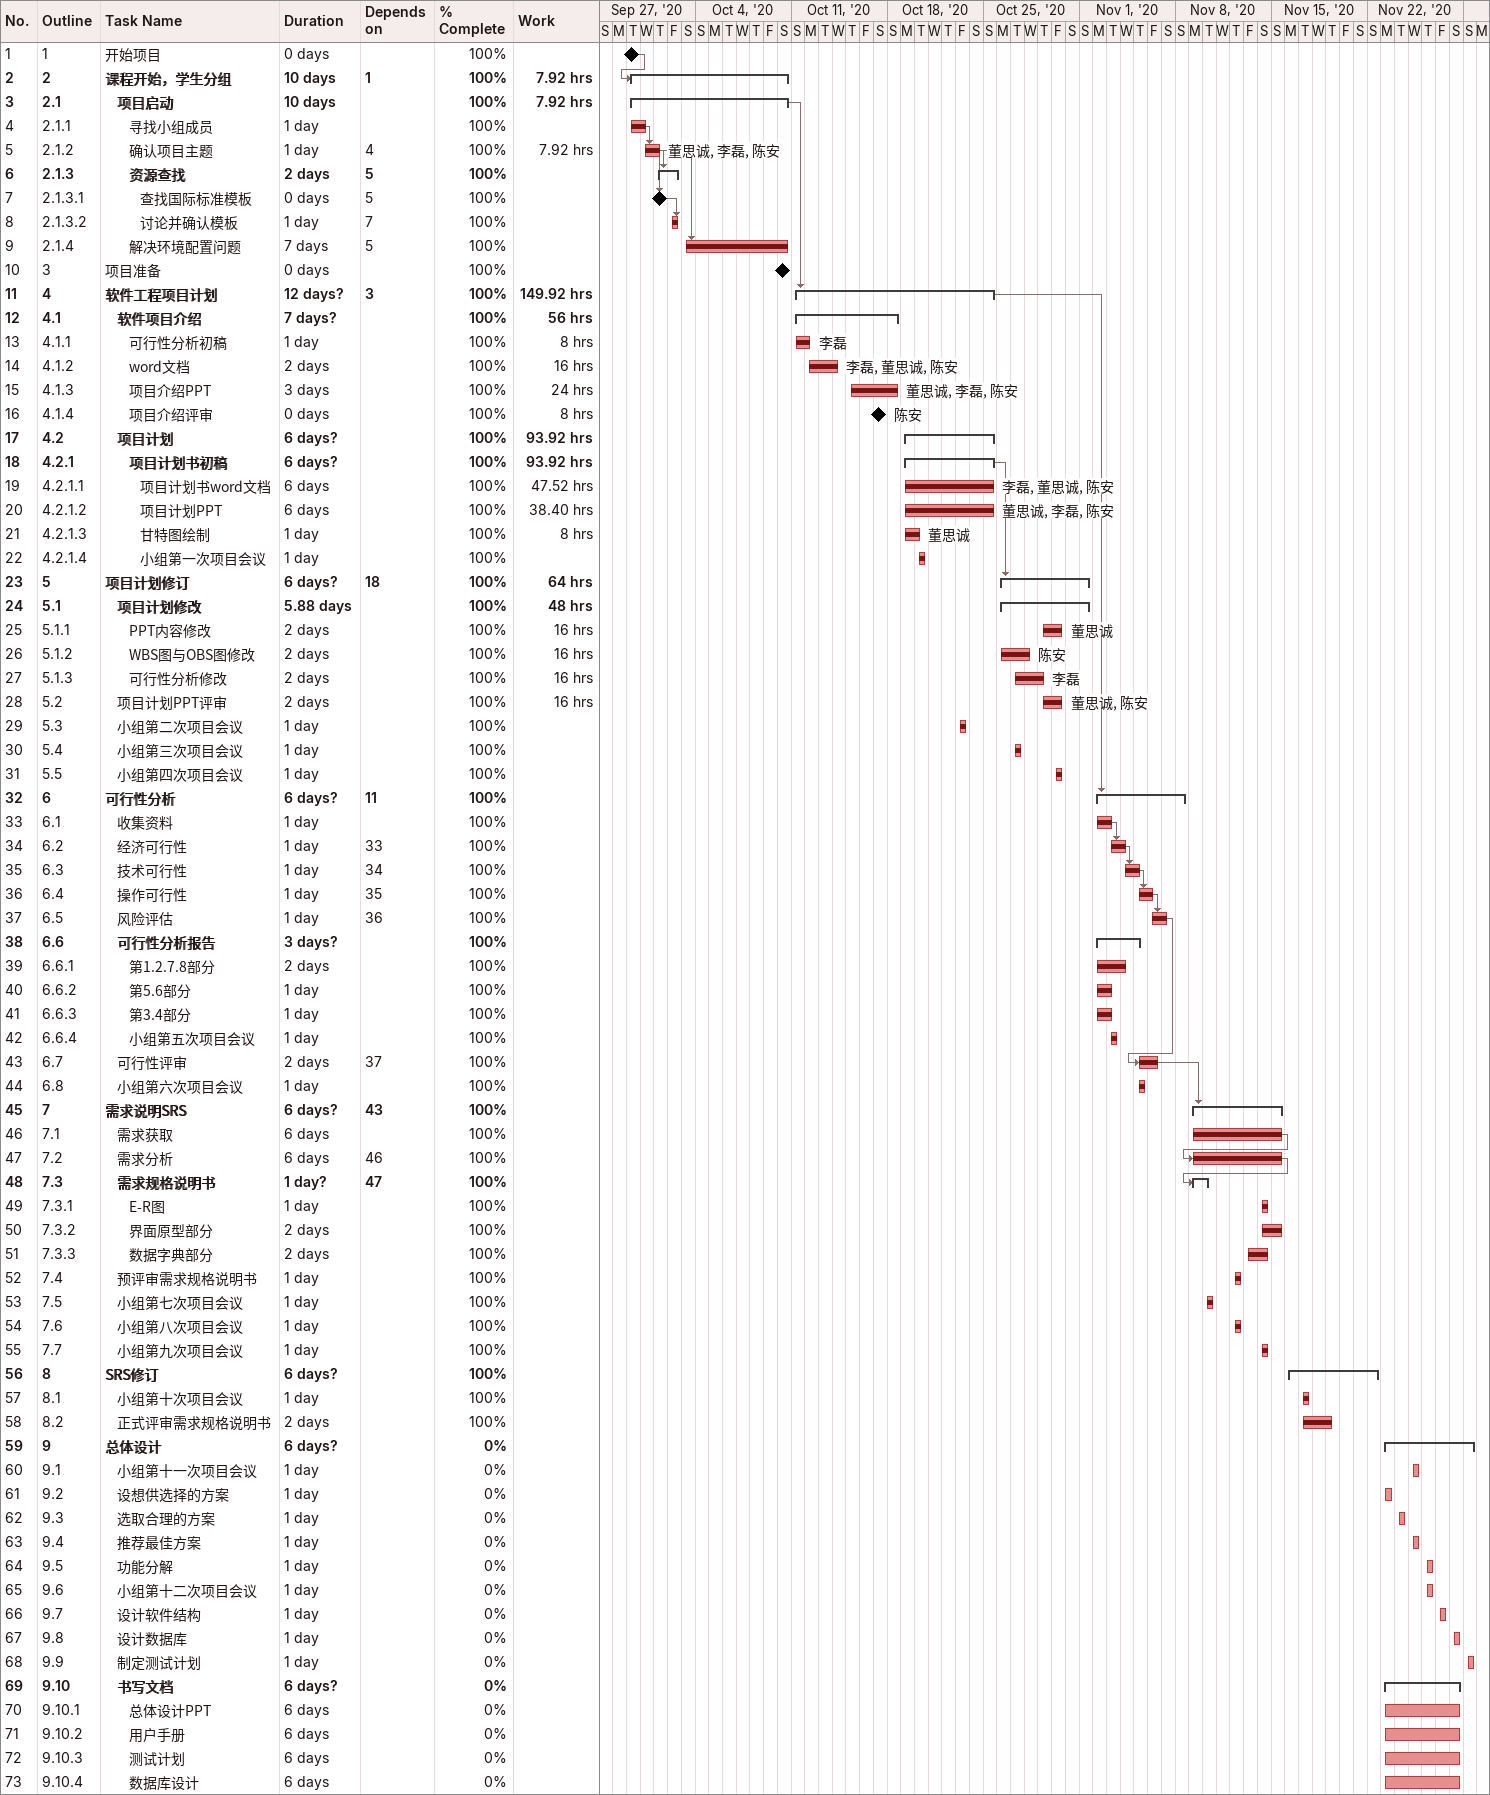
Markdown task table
| ID | WBS | Task | Duration | Start | Finish | Predecessors | Resources | % complete | Work (h) |
|---|---|---|---|---|---|---|---|---|---|
| 1 | 1 | 开始项目 | 0d | 2020-09-29 | 2020-09-29 |  |  | 100 |  |
| 2 | 2 | **课程开始，学生分组** | 10d | 2020-09-29 | 2020-10-10 | 1 |  | 100 | 7.92 |
| 3 | 2.1 | **项目启动** | 10d | 2020-09-29 | 2020-10-10 |  |  | 100 | 7.92 |
| 4 | 2.1.1 | 寻找小组成员 | 1d | 2020-09-29 | 2020-09-30 |  |  | 100 |  |
| 5 | 2.1.2 | 确认项目主题 | 1d | 2020-09-30 | 2020-10-01 | 4 | 董思诚, 李磊, 陈安 | 100 | 7.92 |
| 6 | 2.1.3 | **资源查找** | 2d | 2020-10-01 | 2020-10-02 | 5 |  | 100 |  |
| 7 | 2.1.3.1 | 查找国际标准模板 | 0d | 2020-10-01 | 2020-10-01 | 5 |  | 100 |  |
| 8 | 2.1.3.2 | 讨论并确认模板 | 1d | 2020-10-02 | 2020-10-02 | 7 |  | 100 |  |
| 9 | 2.1.4 | 解决环境配置问题 | 7d | 2020-10-03 | 2020-10-10 | 5 |  | 100 |  |
| 10 | 3 | 项目准备 | 0d | 2020-10-10 | 2020-10-10 |  |  | 100 |  |
| 11 | 4 | **软件工程项目计划** | 12d? | 2020-10-11 | 2020-10-25 | 3 |  | 100 | 149.92 |
| 12 | 4.1 | **软件项目介绍** | 7d? | 2020-10-11 | 2020-10-18 |  |  | 100 | 56 |
| 13 | 4.1.1 | 可行性分析初稿 | 1d | 2020-10-11 | 2020-10-12 |  | 李磊 | 100 | 8 |
| 14 | 4.1.2 | word文档 | 2d | 2020-10-12 | 2020-10-14 |  | 李磊, 董思诚, 陈安 | 100 | 16 |
| 15 | 4.1.3 | 项目介绍PPT | 3d | 2020-10-15 | 2020-10-18 |  | 董思诚, 李磊, 陈安 | 100 | 24 |
| 16 | 4.1.4 | 项目介绍评审 | 0d | 2020-10-17 | 2020-10-17 |  | 陈安 | 100 | 8 |
| 17 | 4.2 | **项目计划** | 6d? | 2020-10-19 | 2020-10-25 |  |  | 100 | 93.92 |
| 18 | 4.2.1 | **项目计划书初稿** | 6d? | 2020-10-19 | 2020-10-25 |  |  | 100 | 93.92 |
| 19 | 4.2.1.1 | 项目计划书word文档 | 6d | 2020-10-19 | 2020-10-25 |  | 李磊, 董思诚, 陈安 | 100 | 47.52 |
| 20 | 4.2.1.2 | 项目计划PPT | 6d | 2020-10-19 | 2020-10-25 |  | 董思诚, 李磊, 陈安 | 100 | 38.40 |
| 21 | 4.2.1.3 | 甘特图绘制 | 1d | 2020-10-19 | 2020-10-20 |  | 董思诚 | 100 | 8 |
| 22 | 4.2.1.4 | 小组第一次项目会议 | 1d | 2020-10-20 | 2020-10-20 |  |  | 100 |  |
| 23 | 5 | **项目计划修订** | 6d? | 2020-10-26 | 2020-11-01 | 18 |  | 100 | 64 |
| 24 | 5.1 | **项目计划修改** | 5.88d | 2020-10-26 | 2020-11-01 |  |  | 100 | 48 |
| 25 | 5.1.1 | PPT内容修改 | 2d | 2020-10-29 | 2020-10-30 |  | 董思诚 | 100 | 16 |
| 26 | 5.1.2 | WBS图与OBS图修改 | 2d | 2020-10-26 | 2020-10-28 |  | 陈安 | 100 | 16 |
| 27 | 5.1.3 | 可行性分析修改 | 2d | 2020-10-27 | 2020-10-29 |  | 李磊 | 100 | 16 |
| 28 | 5.2 | 项目计划PPT评审 | 2d | 2020-10-29 | 2020-10-30 |  | 董思诚, 陈安 | 100 | 16 |
| 29 | 5.3 | 小组第二次项目会议 | 1d | 2020-10-23 | 2020-10-23 |  |  | 100 |  |
| 30 | 5.4 | 小组第三次项目会议 | 1d | 2020-10-27 | 2020-10-27 |  |  | 100 |  |
| 31 | 5.5 | 小组第四次项目会议 | 1d | 2020-10-30 | 2020-10-30 |  |  | 100 |  |
| 32 | 6 | **可行性分析** | 6d? | 2020-11-02 | 2020-11-08 | 11 |  | 100 |  |
| 33 | 6.1 | 收集资料 | 1d | 2020-11-02 | 2020-11-03 |  |  | 100 |  |
| 34 | 6.2 | 经济可行性 | 1d | 2020-11-03 | 2020-11-04 | 33 |  | 100 |  |
| 35 | 6.3 | 技术可行性 | 1d | 2020-11-04 | 2020-11-05 | 34 |  | 100 |  |
| 36 | 6.4 | 操作可行性 | 1d | 2020-11-05 | 2020-11-06 | 35 |  | 100 |  |
| 37 | 6.5 | 风险评估 | 1d | 2020-11-06 | 2020-11-07 | 36 |  | 100 |  |
| 38 | 6.6 | **可行性分析报告** | 3d? | 2020-11-02 | 2020-11-05 |  |  | 100 |  |
| 39 | 6.6.1 | 第1.2.7.8部分 | 2d | 2020-11-02 | 2020-11-04 |  |  | 100 |  |
| 40 | 6.6.2 | 第5.6部分 | 1d | 2020-11-02 | 2020-11-03 |  |  | 100 |  |
| 41 | 6.6.3 | 第3.4部分 | 1d | 2020-11-02 | 2020-11-03 |  |  | 100 |  |
| 42 | 6.6.4 | 小组第五次项目会议 | 1d | 2020-11-03 | 2020-11-03 |  |  | 100 |  |
| 43 | 6.7 | 可行性评审 | 2d | 2020-11-05 | 2020-11-06 | 37 |  | 100 |  |
| 44 | 6.8 | 小组第六次项目会议 | 1d | 2020-11-05 | 2020-11-05 |  |  | 100 |  |
| 45 | 7 | **需求说明SRS** | 6d? | 2020-11-09 | 2020-11-15 | 43 |  | 100 |  |
| 46 | 7.1 | 需求获取 | 6d | 2020-11-09 | 2020-11-15 |  |  | 100 |  |
| 47 | 7.2 | 需求分析 | 6d | 2020-11-09 | 2020-11-15 | 46 |  | 100 |  |
| 48 | 7.3 | **需求规格说明书** | 1d? | 2020-11-09 | 2020-11-10 | 47 |  | 100 |  |
| 49 | 7.3.1 | E-R图 | 1d | 2020-11-14 | 2020-11-14 |  |  | 100 |  |
| 50 | 7.3.2 | 界面原型部分 | 2d | 2020-11-14 | 2020-11-15 |  |  | 100 |  |
| 51 | 7.3.3 | 数据字典部分 | 2d | 2020-11-13 | 2020-11-14 |  |  | 100 |  |
| 52 | 7.4 | 预评审需求规格说明书 | 1d | 2020-11-12 | 2020-11-12 |  |  | 100 |  |
| 53 | 7.5 | 小组第七次项目会议 | 1d | 2020-11-10 | 2020-11-10 |  |  | 100 |  |
| 54 | 7.6 | 小组第八次项目会议 | 1d | 2020-11-12 | 2020-11-12 |  |  | 100 |  |
| 55 | 7.7 | 小组第九次项目会议 | 1d | 2020-11-14 | 2020-11-14 |  |  | 100 |  |
| 56 | 8 | **SRS修订** | 6d? | 2020-11-16 | 2020-11-22 |  |  | 100 |  |
| 57 | 8.1 | 小组第十次项目会议 | 1d | 2020-11-17 | 2020-11-17 |  |  | 100 |  |
| 58 | 8.2 | 正式评审需求规格说明书 | 2d | 2020-11-17 | 2020-11-19 |  |  | 100 |  |
| 59 | 9 | **总体设计** | 6d? | 2020-11-23 | 2020-11-29 |  |  | 0 |  |
| 60 | 9.1 | 小组第十一次项目会议 | 1d | 2020-11-25 | 2020-11-25 |  |  | 0 |  |
| 61 | 9.2 | 设想供选择的方案 | 1d | 2020-11-23 | 2020-11-23 |  |  | 0 |  |
| 62 | 9.3 | 选取合理的方案 | 1d | 2020-11-24 | 2020-11-24 |  |  | 0 |  |
| 63 | 9.4 | 推荐最佳方案 | 1d | 2020-11-25 | 2020-11-25 |  |  | 0 |  |
| 64 | 9.5 | 功能分解 | 1d | 2020-11-26 | 2020-11-26 |  |  | 0 |  |
| 65 | 9.6 | 小组第十二次项目会议 | 1d | 2020-11-26 | 2020-11-26 |  |  | 0 |  |
| 66 | 9.7 | 设计软件结构 | 1d | 2020-11-27 | 2020-11-27 |  |  | 0 |  |
| 67 | 9.8 | 设计数据库 | 1d | 2020-11-28 | 2020-11-28 |  |  | 0 |  |
| 68 | 9.9 | 制定测试计划 | 1d | 2020-11-29 | 2020-11-29 |  |  | 0 |  |
| 69 | 9.10 | **书写文档** | 6d? | 2020-11-23 | 2020-11-28 |  |  | 0 |  |
| 70 | 9.10.1 | 总体设计PPT | 6d | 2020-11-23 | 2020-11-28 |  |  | 0 |  |
| 71 | 9.10.2 | 用户手册 | 6d | 2020-11-23 | 2020-11-28 |  |  | 0 |  |
| 72 | 9.10.3 | 测试计划 | 6d | 2020-11-23 | 2020-11-28 |  |  | 0 |  |
| 73 | 9.10.4 | 数据库设计 | 6d | 2020-11-23 | 2020-11-28 |  |  | 0 |  |
